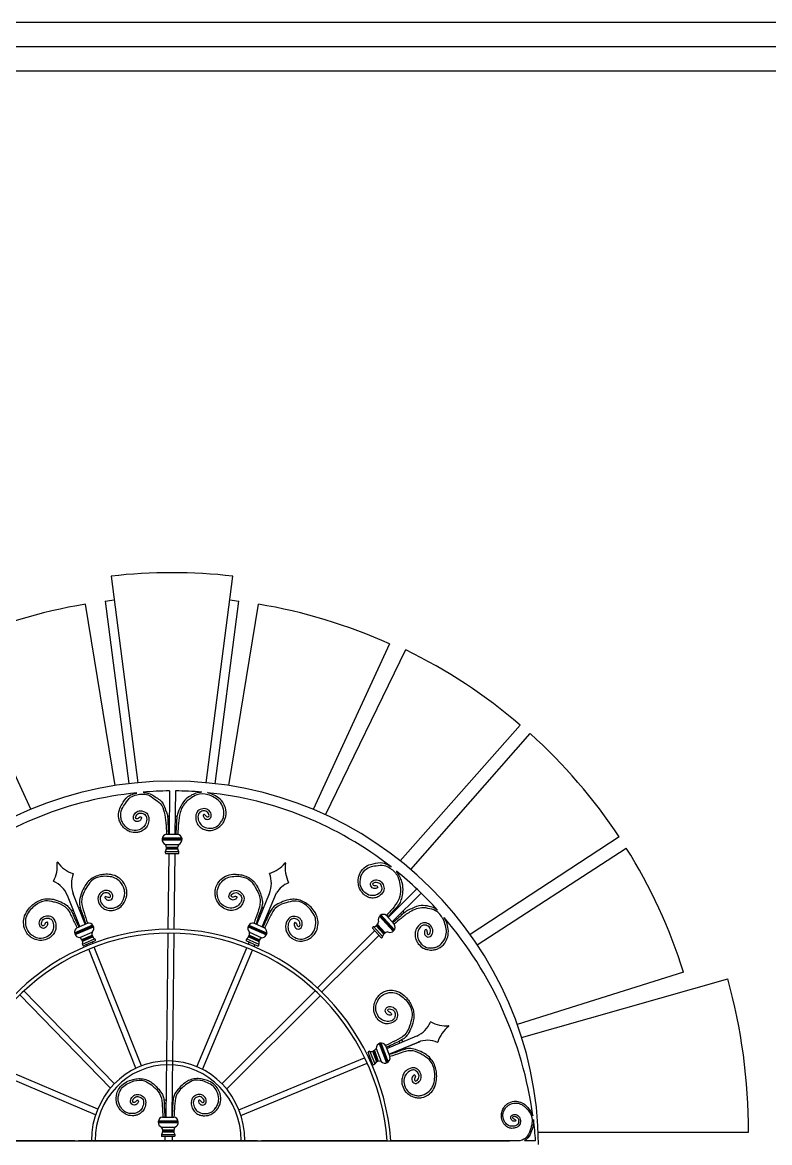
# Model space of a CAD drawing. Extents: x -43 to 90, y 6 to 81.
# Drawn here: x 47.87 to 49.407, y 65.287 to 67.59 of the extents above; entities that cross this region are included whole.
import ezdxf

# ---------------------------------------------------------------- set-up
doc = ezdxf.new("R2010")
doc.units = 0
doc.header["$LTSCALE"] = 0.1
doc.header["$MEASUREMENT"] = 0
doc.layers.add('visto', color=9, linetype='CONTINUOUS')

msp = doc.modelspace()

# ---------------------------------------------------------------- linework, layer by layer
at = {"layer": 'visto'}
for p, q in [((50.5006, 67.5904), (30.0948, 67.5904)), ((50.5006, 67.5404), (30.1448, 67.5404)), ((50.5256, 67.5404), (45.8479, 67.5404)), ((50.5006, 67.4904), (30.1448, 67.4904)), ((48.0528, 66.4518), (48.1081, 66.0268)), ((48.2481, 66.0267), (48.3034, 66.4518)), ((48.0613, 66.0209), (48.0001, 66.3939)), ((48.0404, 66.3998), (48.0892, 66.0248)), ((48.267, 66.0247), (48.3158, 66.3998)), ((48.2949, 66.0209), (48.356, 66.3939)), ((47.7306, 66.3122), (47.8879, 65.972)), ((48.6255, 66.3122), (48.4682, 65.9719)), ((48.4936, 65.9608), (48.6594, 66.3007)), ((48.8941, 66.1451), (48.6473, 65.8662)), ((48.6693, 65.8481), (48.9148, 66.1277)), ((48.173, 66.01), (48.172, 65.9208)), ((48.1851, 66.01), (48.1842, 65.9208)), ((48.1724, 65.9571), (48.169, 65.9571)), ((48.1882, 65.957), (48.1846, 65.957)), ((48.1724, 65.9503), (48.1695, 65.9503)), ((48.1876, 65.9502), (48.1845, 65.9502)), ((48.1577, 65.9131), (48.1987, 65.9132)), ((48.1577, 65.9112), (48.1987, 65.9112)), ((48.1665, 65.9208), (48.1899, 65.9208)), ((48.1665, 65.9208), (48.1899, 65.9208)), ((49.0977, 65.9155), (48.7912, 65.7149)), ((48.1577, 65.9092), (48.1987, 65.9093)), ((48.1645, 65.8999), (48.192, 65.9)), ((48.1669, 65.8926), (48.1895, 65.8924)), ((48.1669, 65.8906), (48.1895, 65.8904)), ((48.167, 65.8945), (48.1895, 65.8943)), ((48.167, 65.8945), (48.1895, 65.8943)), ((48.8061, 65.6933), (49.1125, 65.8924)), ((48.1649, 65.8851), (48.1916, 65.8851)), ((48.1913, 65.8808), (48.1652, 65.8808)), ((48.1716, 65.8808), (48.1699, 65.7253)), ((48.1837, 65.8808), (48.182, 65.7252)), ((47.9883, 65.7309), (47.9629, 65.7949)), ((47.9996, 65.7358), (47.9747, 65.7985)), ((47.9996, 65.7358), (47.9749, 65.7982)), ((48.3525, 65.7352), (48.3786, 65.7988)), ((48.3639, 65.7302), (48.3933, 65.8)), ((48.6226, 65.7499), (48.6814, 65.8085)), ((48.6311, 65.7405), (48.6906, 65.7997)), ((48.6447, 65.772), (48.6429, 65.774)), ((47.971, 65.7632), (47.9748, 65.7648)), ((47.9741, 65.7571), (47.9773, 65.7585)), ((47.9862, 65.7697), (47.9891, 65.771)), ((47.9887, 65.7634), (47.9911, 65.7644)), ((48.3606, 65.764), (48.3638, 65.7626)), ((48.3626, 65.7706), (48.3664, 65.7689)), ((48.3751, 65.7576), (48.3775, 65.7565)), ((48.3777, 65.7639), (48.3806, 65.7626)), ((48.6331, 65.7213), (48.6051, 65.7524)), ((48.6345, 65.7226), (48.6065, 65.7537)), ((48.6359, 65.724), (48.6079, 65.7551)), ((48.6353, 65.7359), (48.6193, 65.7537)), ((48.6401, 65.7673), (48.6386, 65.7689)), ((48.651, 65.7552), (48.6486, 65.7578)), ((48.6561, 65.7594), (48.6533, 65.7625)), ((47.9774, 65.718), (48.0153, 65.7342)), ((47.9781, 65.7162), (48.016, 65.7324)), ((47.9788, 65.7144), (48.0167, 65.7306)), ((47.9827, 65.7286), (48.0043, 65.7379)), ((47.9827, 65.7286), (48.0043, 65.7379)), ((47.9883, 65.7309), (47.9881, 65.7312)), ((48.3346, 65.7305), (48.3723, 65.7139)), ((48.3353, 65.7323), (48.373, 65.7157)), ((48.3361, 65.7341), (48.3738, 65.7175)), ((48.347, 65.7376), (48.3686, 65.7281)), ((48.347, 65.7376), (48.3686, 65.7281)), ((48.5902, 65.7273), (48.6081, 65.7075)), ((48.6113, 65.7102), (48.5931, 65.7305)), ((48.6138, 65.7156), (48.5982, 65.7325)), ((48.6151, 65.7169), (48.5996, 65.7339)), ((48.6165, 65.7183), (48.6009, 65.7352)), ((48.6165, 65.7183), (48.6009, 65.7352)), ((47.9885, 65.7084), (48.0139, 65.7194)), ((47.9928, 65.7044), (48.0137, 65.7132)), ((47.9928, 65.7044), (48.0137, 65.7132)), ((47.9935, 65.7026), (48.0144, 65.7114)), ((47.9942, 65.7008), (48.0151, 65.7096)), ((47.9943, 65.6949), (48.019, 65.7055)), ((48.1698, 65.7174), (48.1657, 65.3392)), ((48.1819, 65.7173), (48.1778, 65.3392)), ((48.332, 65.7054), (48.3566, 65.6946)), ((48.336, 65.7097), (48.3567, 65.7003)), ((48.3368, 65.7115), (48.3574, 65.7021)), ((48.3373, 65.7192), (48.3626, 65.708)), ((48.3375, 65.7133), (48.3582, 65.7039)), ((48.3375, 65.7133), (48.3582, 65.7039)), ((48.4772, 65.6051), (48.5948, 65.7222)), ((48.4865, 65.5964), (48.6033, 65.7127)), ((48.0203, 65.7014), (47.9961, 65.691)), ((48.0039, 65.6915), (48.003, 65.6939)), ((48.104, 65.4394), (48.0068, 65.6842)), ((48.0154, 65.696), (48.0143, 65.6988)), ((48.1154, 65.4443), (48.0183, 65.6888)), ((48.2294, 65.4425), (48.3324, 65.6872)), ((48.2407, 65.4372), (48.3438, 65.6825)), ((48.3547, 65.6907), (48.3307, 65.7013)), ((48.3354, 65.6944), (48.3371, 65.6985)), ((48.3469, 65.6897), (48.3484, 65.6935)), ((49.23, 65.637), (48.8883, 65.5293)), ((48.8973, 65.5028), (49.3213, 65.6234)), ((48.0516, 65.3987), (47.8651, 65.5903)), ((48.0596, 65.4074), (47.8737, 65.5985)), ((48.2808, 65.4074), (48.4727, 65.5986)), ((48.2904, 65.3967), (48.4831, 65.5886)), ((48.6198, 65.4802), (48.6816, 65.5059)), ((48.651, 65.4977), (48.6525, 65.4938)), ((48.591, 65.4472), (48.5813, 65.4724)), ((48.585, 65.4743), (48.595, 65.4485)), ((48.5908, 65.4744), (48.5989, 65.4525)), ((48.5925, 65.4751), (48.6007, 65.4532)), ((48.5943, 65.4758), (48.6024, 65.4539)), ((48.5943, 65.4758), (48.6024, 65.4539)), ((48.5981, 65.4802), (48.6084, 65.4536)), ((48.604, 65.4901), (48.6192, 65.4506)), ((48.6057, 65.4909), (48.6209, 65.4513)), ((48.6074, 65.4916), (48.6227, 65.4521)), ((48.6176, 65.486), (48.6263, 65.4634)), ((48.6176, 65.486), (48.6263, 65.4634)), ((48.6244, 65.4682), (48.6885, 65.4948)), ((48.6244, 65.4683), (48.6847, 65.4934)), ((48.6451, 65.4946), (48.6464, 65.4912)), ((48.651, 65.4794), (48.6519, 65.4769)), ((48.6571, 65.4819), (48.6583, 65.4789)), ((48.021, 65.3437), (47.7676, 65.4511)), ((48.0254, 65.3557), (47.773, 65.4626)), ((48.3156, 65.3542), (48.5742, 65.4612)), ((48.3199, 65.3422), (48.5796, 65.4497)), ((48.5813, 65.4641), (48.584, 65.4653)), ((48.5867, 65.4526), (48.5886, 65.4534)), ((48.1614, 65.3745), (48.1659, 65.3745)), ((48.162, 65.3679), (48.1658, 65.3679)), ((48.1777, 65.3679), (48.1796, 65.3679)), ((48.1778, 65.3745), (48.1802, 65.3745)), ((48.1587, 65.3392), (48.1821, 65.3392)), ((48.1587, 65.3392), (48.1821, 65.3392)), ((48.1499, 65.3315), (48.1909, 65.3316)), ((48.1499, 65.3296), (48.1909, 65.3296)), ((48.1499, 65.3276), (48.1909, 65.3277)), ((48.1566, 65.3183), (48.1841, 65.3183)), ((48.1591, 65.3129), (48.1817, 65.3127)), ((48.1591, 65.3129), (48.1817, 65.3127)), ((48.1591, 65.311), (48.1817, 65.3108)), ((47.4753, 65.2905), (48.872, 65.2905)), ((47.9785, 65.2905), (47.7257, 65.2905)), ((48.3543, 65.2905), (47.9861, 65.2905)), ((48.157, 65.3035), (48.1837, 65.3035)), ((48.1835, 65.2992), (48.1573, 65.2992)), ((48.1591, 65.309), (48.1816, 65.3088)), ((48.1634, 65.2992), (48.1633, 65.2905)), ((48.1788, 65.2992), (48.1787, 65.2905)), ((48.6209, 65.2905), (48.3619, 65.2905)), ((48.8935, 65.2905), (48.6285, 65.2905)), ((48.926, 65.2905), (48.9033, 65.2905)), ((48.9315, 65.308), (49.364, 65.308))]:
    msp.add_line(p, q, dxfattribs=at)
for centre, radius, start, end in [((48.1781, 65.3354), 1.1232, 83.5922, 96.4027), ((48.1781, 65.3216), 1.0869, 99.4232, 114.3109), ((48.1781, 65.3216), 1.0869, 96.2751, 97.2742), ((48.1781, 65.3216), 1.0869, 82.721, 83.7202), ((48.1781, 65.3216), 1.0869, 65.6891, 80.5768), ((48.1916, 65.3329), 1.0739, 49.1412, 64.2032), ((48.1781, 65.308), 1.1022, 33.4496, 48.0508), ((48.178, 65.2758), 0.7542, 0.53, 179.4739), ((48.1781, 65.308), 1.1022, 17.3691, 32.0239), ((48.1781, 65.308), 1.1859, 360, 15.4246)]:
    msp.add_arc(centre, radius, start, end, dxfattribs=at)
for centre, major_axis, ratio, start_param, end_param in [((48.1733, 65.2393), (0, 0.7696), 0.962117, 0.091663, 0.647964), ((48.1814, 65.2303), (0, 0.7797), 0.962117, 0.011203, 0.083452), ((48.1781, 65.2303), (0, 0.7797), 0.962117, -0.081637, -0.009388), ((48.1781, 65.2303), (0, 0.7797), 0.962117, -0.644806, -0.097999), ((48.1681, 65.9101), (0, 0.0109), 0.962117, 0.155923, 2.784514), ((48.1883, 65.9101), (0, 0.0109), 0.962117, 3.499964, 6.128555), ((48.1546, 65.8922), (0, 0.0128), 0.962117, 4.124317, 5.358226), ((48.2018, 65.8923), (0, 0.0128), 0.962117, 0.926252, 2.160161), ((48.167, 65.8831), (0, 0.00297), 0.962117, 0.816935, 2.456389), ((48.1895, 65.8831), (0, 0.00297), 0.962117, 3.82809, 5.467543), ((47.876, 65.8563), (0, 0.0689), 0.962117, 4.229374, 4.807484), ((47.9425, 65.8629), (-0.000338, 0.000338), 1, 4.588714, 7.167399), ((47.9936, 65.9027), (0, 0.0659), 0.962117, 2.21389, 2.840653), ((48.3599, 65.9062), (0, 0.0689), 0.962117, 3.435543, 4.013653), ((48.4742, 65.8517), (0, 0.0659), 0.962117, 1.420059, 2.046822), ((48.411, 65.8616), (-0.000338, 0.000338), 1, 3.770413, 6.350768), ((48.1781, 65.2303), (0, 0.7797), 0.962117, -0.815524, -0.662844), ((47.9351, 65.8241), (-0.000338, 0.000338), 1, 0.286325, 1.802655), ((47.9157, 65.7745), (0, 0.0531), 0.962117, -1.177028, -0.385189), ((48.0223, 65.8184), (0, 0.0532), 0.962117, 1.168969, 1.958981), ((47.9747, 65.8393), (-0.000338, 0.000338), 1, 3.701764, 5.207607), ((48.3315, 65.8195), (0, 0.0531), 0.962117, 4.312327, 5.104166), ((48.3792, 65.8399), (0.000338, 0.000338), 1, 1.06881, 2.570075), ((48.4364, 65.7713), (0, 0.0532), 0.962117, 0.375139, 1.000864), ((48.4174, 65.8212), (-0.000338, 0.000338), 1, 2.898964, 4.418921), ((48.6128, 65.7451), (0, 0.0109), 0.962117, -0.663039, 1.965552), ((48.1781, 65.2303), (0, 0.7797), 0.962117, -1.42727, -0.84222), ((47.9881, 65.7193), (0, 0.0109), 0.962117, 0.546705, 3.175296), ((48.0068, 65.7273), (0, 0.0109), 0.962117, 3.890746, 6.519337), ((48.3445, 65.7271), (0, 0.0109), 0.962117, -0.247125, 2.381465), ((48.363, 65.7189), (0, 0.0109), 0.962117, 3.096916, 5.725507), ((48.593, 65.7275), (0, 0.00297), 0.962117, -0.002027, 1.637426), ((48.591, 65.7431), (0, 0.0128), 0.962117, 3.305355, 4.539264), ((48.6266, 65.7298), (0, 0.0109), 0.962117, 2.681002, 5.309593), ((48.1733, 65.2505), (0, 0.4748), 0.962117, -1.486285, 1.486285), ((48.1733, 65.2505), (0, 0.467), 0.962117, -1.48486, 1.48486), ((47.9822, 65.6974), (0, 0.0128), 0.962117, 4.515099, 5.749008), ((48.0258, 65.7161), (0, 0.0128), 0.962117, 1.317034, 2.550943), ((48.0178, 65.7028), (0, 0.00297), 0.962117, 4.218871, 5.858325), ((48.3332, 65.7027), (0, 0.00297), 0.962117, 0.413887, 2.05334), ((48.3253, 65.7162), (0, 0.0128), 0.962117, 3.721268, 4.955178), ((48.3687, 65.6969), (0, 0.0128), 0.962117, 0.523203, 1.757113), ((48.6084, 65.7104), (0, 0.00297), 0.962117, 3.009127, 4.648581), ((48.6233, 65.7073), (0, 0.0128), 0.962117, 0.10729, 1.341199), ((47.997, 65.6938), (0, 0.00297), 0.962117, 1.207717, 2.84717), ((48.3539, 65.6935), (0, 0.00297), 0.962117, 3.425041, 5.064494), ((48.6624, 65.5551), (0, 0.0531), 0.962117, 3.524711, 4.316551), ((48.71, 65.5344), (0.000338, 0.000338), 1, 0.307676, 1.756729), ((48.7416, 65.5955), (0, 0.0689), 0.962117, 2.647928, 3.226038), ((48.785, 65.4728), (0, 0.0659), 0.962117, 0.632444, 1.259207), ((48.7472, 65.5263), (-0.000338, 0.000338), 1, 2.970336, 5.579048), ((48.7035, 65.4439), (0, 0.0532), 0.962117, -0.412476, 0.377535), ((48.584, 65.4715), (0, 0.00297), 0.962117, -0.373728, 1.265725), ((48.5876, 65.4868), (0, 0.0128), 0.962117, 2.933653, 4.167563), ((48.6086, 65.4804), (0, 0.0109), 0.962117, -1.03474, 1.59385), ((48.7242, 65.4931), (-0.000338, 0.000338), 1, 2.136925, 3.603954), ((48.1702, 65.2905), (0, 0.164), 0.962117, -1.570796, 1.570796), ((48.6052, 65.4413), (0, 0.0128), 0.962117, -0.264412, 0.969498), ((48.6161, 65.4609), (0, 0.0109), 0.962117, 2.309301, 4.937891), ((48.1702, 65.2905), (0, 0.1562), 0.962117, -1.570796, 1.570796), ((48.5924, 65.4498), (0, 0.00297), 0.962117, 2.637426, 4.276879), ((48.1603, 65.3285), (0, 0.0109), 0.962117, 0.155923, 2.784514), ((48.1805, 65.3285), (0, 0.0109), 0.962117, 3.499964, 6.128555), ((48.1781, 65.2303), (0, 0.7797), 0.962117, -1.493493, -1.437655), ((48.1468, 65.3106), (0, 0.0128), 0.962117, 4.124317, 5.358226), ((48.194, 65.3106), (0, 0.0128), 0.962117, 0.926252, 2.160161), ((48.1591, 65.3015), (0, 0.00297), 0.962117, 0.816935, 2.456389), ((48.1817, 65.3015), (0, 0.00297), 0.962117, 3.82809, 5.467543)]:
    msp.add_ellipse(centre, major_axis=major_axis, ratio=ratio, start_param=start_param, end_param=end_param, dxfattribs=at)
for points, knots in [([(48.1126, 65.9566), (48.1135, 65.9566), (48.1164, 65.9568), (48.1141, 65.9495), (48.1095, 65.9466), (48.1033, 65.9465), (48.098, 65.9513), (48.099, 65.9615), (48.1077, 65.9695), (48.1192, 65.9689), (48.13, 65.9622), (48.1313, 65.9489), (48.1282, 65.9377), (48.1212, 65.9299), (48.1133, 65.9254), (48.103, 65.9237), (48.0924, 65.9246), (48.0824, 65.9308), (48.0752, 65.9376), (48.071, 65.9457), (48.0675, 65.9563), (48.0684, 65.97), (48.0765, 65.9844), (48.0844, 65.9986), (48.097, 66.0033), (48.1034, 66.0051), (48.1055, 66.0056)], [0, 0, 0, 0, 0.0029522, 0.0088753, 0.017877, 0.0237296, 0.0300744, 0.041641, 0.0552271, 0.0689889, 0.081862, 0.09836, 0.1118525, 0.1228051, 0.1354037, 0.1444547, 0.1612156, 0.1734922, 0.1870827, 0.1965234, 0.2061563, 0.227041, 0.2424418, 0.2659819, 0.2824657, 0.2904474, 0.2904474, 0.2904474, 0.2904474]), ([(48.1126, 65.9566), (48.1116, 65.9558), (48.1097, 65.9543), (48.1072, 65.9517), (48.1029, 65.9524), (48.1033, 65.9573), (48.1059, 65.9609), (48.1109, 65.965), (48.1188, 65.9642), (48.1255, 65.959), (48.1268, 65.9494), (48.1239, 65.9403), (48.1161, 65.9313), (48.1033, 65.9274), (48.0889, 65.9297), (48.0802, 65.9388), (48.0748, 65.947), (48.0719, 65.9583), (48.0737, 65.9722), (48.0829, 65.9849), (48.0914, 65.9976), (48.1084, 66.0034), (48.1271, 66.0048), (48.1418, 65.9933), (48.1563, 65.984), (48.1634, 65.9651), (48.1657, 65.9438), (48.1665, 65.9287), (48.1668, 65.921)], [0, 0, 0, 0, 0.0038421, 0.0070873, 0.010149, 0.0137589, 0.0183324, 0.0234904, 0.0316056, 0.0401255, 0.0462395, 0.0578075, 0.0667282, 0.0797324, 0.0959035, 0.1071594, 0.1153955, 0.1241279, 0.1401531, 0.1532137, 0.1693551, 0.1829482, 0.2051584, 0.2214176, 0.2362976, 0.2550037, 0.2762429, 0.2981759, 0.2981759, 0.2981759, 0.2981759]), ([(48.1189, 66.0073), (48.1189, 66.0069), (48.1245, 66.0066), (48.1336, 66.0043), (48.1463, 65.9961), (48.1609, 65.9871), (48.1638, 65.9716), (48.1682, 65.9634), (48.1695, 65.9535), (48.1698, 65.9417), (48.1702, 65.9297), (48.1709, 65.9229), (48.171, 65.921)], [0.3052072, 0.3052072, 0.3052072, 0.3052072, 0.3109717, 0.325695, 0.3395508, 0.3669004, 0.3832256, 0.393643, 0.4000635, 0.4186062, 0.4359722, 0.4428803, 0.4428803, 0.4428803, 0.4428803]), ([(48.2393, 66.0074), (48.2381, 66.0071), (48.2329, 66.0068), (48.2242, 66.0046), (48.2126, 65.9979), (48.2001, 65.9876), (48.1942, 65.9734), (48.1891, 65.9633), (48.1877, 65.9534), (48.1872, 65.9416), (48.1867, 65.9296), (48.1859, 65.9228), (48.1857, 65.9209)], [0.3030127, 0.3030127, 0.3030127, 0.3030127, 0.3073452, 0.3220686, 0.3359243, 0.3561849, 0.3797978, 0.3902152, 0.3966357, 0.4151784, 0.4325444, 0.4394525, 0.4394525, 0.4394525, 0.4394525]), ([(48.245, 65.9612), (48.246, 65.9604), (48.2479, 65.9589), (48.2504, 65.9563), (48.2546, 65.9569), (48.2543, 65.9618), (48.2518, 65.9655), (48.2468, 65.9696), (48.2389, 65.9689), (48.2321, 65.9638), (48.2308, 65.9543), (48.2335, 65.9451), (48.2412, 65.936), (48.254, 65.9319), (48.2683, 65.9341), (48.2772, 65.943), (48.2827, 65.9511), (48.2858, 65.9624), (48.2839, 65.976), (48.2764, 65.9893), (48.2647, 65.9969), (48.2496, 66.0038), (48.2307, 66.0049), (48.2171, 65.9952), (48.2035, 65.985), (48.1938, 65.9672), (48.1914, 65.9435), (48.1904, 65.9285), (48.1899, 65.9208)], [0, 0, 0, 0, 0.0038421, 0.0070873, 0.010149, 0.0137589, 0.0183324, 0.0234904, 0.0316056, 0.0401255, 0.0462395, 0.0578075, 0.0667282, 0.0797324, 0.0959035, 0.1071594, 0.1153955, 0.1241279, 0.1401531, 0.1532137, 0.1667739, 0.180367, 0.2025771, 0.2188363, 0.228019, 0.2526819, 0.2739211, 0.2958541, 0.2958541, 0.2958541, 0.2958541]), ([(48.245, 65.9612), (48.2441, 65.9613), (48.2412, 65.9615), (48.2435, 65.9542), (48.248, 65.9512), (48.2541, 65.951), (48.2595, 65.9558), (48.2587, 65.966), (48.2501, 65.974), (48.2386, 65.9736), (48.2276, 65.9671), (48.2262, 65.9538), (48.2292, 65.9426), (48.2361, 65.9347), (48.2439, 65.93), (48.2542, 65.9282), (48.2648, 65.929), (48.2749, 65.9351), (48.2821, 65.9417), (48.2864, 65.9498), (48.2901, 65.9604), (48.2892, 65.9739), (48.2825, 65.9883), (48.2717, 65.9982), (48.2605, 66.0033), (48.2538, 66.0053), (48.2515, 66.0063)], [0, 0, 0, 0, 0.0029522, 0.0088753, 0.017877, 0.0237296, 0.0300744, 0.041641, 0.0552271, 0.0689889, 0.081862, 0.09836, 0.1118525, 0.1228051, 0.1354037, 0.1444547, 0.1612156, 0.1734922, 0.1870827, 0.1965234, 0.2061563, 0.227041, 0.2424418, 0.2623554, 0.2788392, 0.2878453, 0.2878453, 0.2878453, 0.2878453]), ([(48.5998, 65.8143), (48.6005, 65.8136), (48.6026, 65.8116), (48.5959, 65.8083), (48.5907, 65.8098), (48.5864, 65.8142), (48.5861, 65.8216), (48.5938, 65.828), (48.6054, 65.8269), (48.6129, 65.8178), (48.6158, 65.8051), (48.6074, 65.7949), (48.5975, 65.7895), (48.5872, 65.7894), (48.5786, 65.7922), (48.5703, 65.7987), (48.5637, 65.8074), (48.561, 65.8191), (48.5608, 65.8292), (48.5635, 65.838), (48.5685, 65.848), (48.5786, 65.8568), (48.5942, 65.8606), (48.6095, 65.8646), (48.6215, 65.8583), (48.6272, 65.8547), (48.629, 65.8535)], [0, 0, 0, 0, 0.0029522, 0.0088753, 0.017877, 0.0237296, 0.0300744, 0.041641, 0.0552271, 0.0689889, 0.081862, 0.09836, 0.1118525, 0.1228051, 0.1354037, 0.1444547, 0.1612156, 0.1734922, 0.1870827, 0.1965234, 0.2061563, 0.227041, 0.2424418, 0.2659819, 0.2824657, 0.2904474, 0.2904474, 0.2904474, 0.2904474]), ([(48.5998, 65.8143), (48.5985, 65.8145), (48.5962, 65.8149), (48.5927, 65.815), (48.5902, 65.8186), (48.5939, 65.8218), (48.5982, 65.8223), (48.6045, 65.8214), (48.6094, 65.8149), (48.6104, 65.8062), (48.6046, 65.7987), (48.5963, 65.7945), (48.5846, 65.7941), (48.5731, 65.8011), (48.5648, 65.8135), (48.5651, 65.8263), (48.567, 65.836), (48.5729, 65.8461), (48.5838, 65.8543), (48.5989, 65.8562), (48.6137, 65.8586), (48.6295, 65.8498), (48.6433, 65.8367), (48.6472, 65.818), (48.6491, 65.8004), (48.6446, 65.7837), (48.6322, 65.7683), (48.6233, 65.7583), (48.6191, 65.7538)], [0, 0, 0, 0, 0.0041268, 0.0076126, 0.0109012, 0.0147787, 0.019691, 0.0252314, 0.033948, 0.0430994, 0.0496664, 0.0620919, 0.0716737, 0.0856417, 0.1030113, 0.1151014, 0.1239479, 0.1333275, 0.1505404, 0.164569, 0.1819067, 0.1965072, 0.2203635, 0.2378277, 0.2538105, 0.273903, 0.2967163, 0.3158959, 0.3158959, 0.3158959, 0.3158959]), ([(48.6397, 65.8449), (48.6397, 65.8437), (48.643, 65.8396), (48.6475, 65.8314), (48.6525, 65.818), (48.653, 65.8059), (48.6511, 65.7906), (48.6467, 65.7789), (48.6407, 65.7711), (48.6328, 65.7627), (48.6256, 65.7551), (48.6222, 65.7511), (48.6219, 65.7507)], [0.3067854, 0.3067854, 0.3067854, 0.3067854, 0.3109717, 0.325695, 0.3395508, 0.3669004, 0.3832256, 0.393643, 0.4000635, 0.4186062, 0.4359722, 0.4377617, 0.4377617, 0.4377617, 0.4377617]), ([(48.0423, 65.7928), (48.0414, 65.7925), (48.0387, 65.7916), (48.0435, 65.7856), (48.0489, 65.7847), (48.0548, 65.787), (48.058, 65.7937), (48.0533, 65.8029), (48.0422, 65.8069), (48.0316, 65.8018), (48.0238, 65.7913), (48.0275, 65.7782), (48.0346, 65.7689), (48.044, 65.7644), (48.0531, 65.7632), (48.0634, 65.7657), (48.073, 65.7708), (48.0802, 65.7806), (48.0845, 65.7898), (48.0854, 65.7991), (48.0849, 65.8105), (48.0789, 65.8227), (48.0672, 65.8335), (48.0533, 65.8384), (48.0397, 65.8386), (48.0275, 65.8367), (48.0163, 65.8324), (48.0064, 65.8249), (47.998, 65.814), (47.992, 65.8005), (47.9878, 65.7872), (47.9876, 65.7772), (47.9899, 65.7674), (47.994, 65.7561), (47.998, 65.7447), (47.9999, 65.7381), (48.0004, 65.7362)], [0, 0, 0, 0, 0.0024036, 0.007226, 0.014555, 0.0193201, 0.0244859, 0.0339031, 0.0449646, 0.0561691, 0.0666501, 0.0800824, 0.0910676, 0.0999849, 0.1102425, 0.1176115, 0.1312579, 0.1412532, 0.1523182, 0.1600046, 0.1678475, 0.1848513, 0.1973903, 0.2136035, 0.2270242, 0.237627, 0.2502331, 0.2622205, 0.2735016, 0.2899973, 0.3045368, 0.3130184, 0.3182458, 0.3333428, 0.3474818, 0.3531062, 0.3531062, 0.3531062, 0.3531062]), ([(48.0423, 65.7928), (48.0436, 65.7925), (48.0459, 65.7918), (48.0492, 65.7904), (48.053, 65.7927), (48.0508, 65.7972), (48.047, 65.7996), (48.0409, 65.8015), (48.0337, 65.7975), (48.0293, 65.79), (48.0316, 65.7805), (48.0377, 65.773), (48.0483, 65.7676), (48.0618, 65.7691), (48.0744, 65.777), (48.0793, 65.789), (48.0814, 65.7988), (48.08, 65.8107), (48.0731, 65.8226), (48.0611, 65.8319), (48.0472, 65.8343), (48.0305, 65.8346), (48.0124, 65.8279), (48.0033, 65.8133), (47.9956, 65.7994), (47.9896, 65.7815), (47.9975, 65.7596), (48.002, 65.7452), (48.0043, 65.7379)], [0, 0, 0, 0, 0.0039008, 0.0071957, 0.0103042, 0.0139694, 0.0186128, 0.0238497, 0.032089, 0.0407393, 0.0469468, 0.0586918, 0.067749, 0.0809522, 0.0973706, 0.1087987, 0.1171608, 0.1260268, 0.1422971, 0.1555575, 0.1693251, 0.1831261, 0.2056761, 0.222184, 0.2315071, 0.2519039, 0.273468, 0.2957365, 0.2957365, 0.2957365, 0.2957365]), ([(48.3096, 65.793), (48.3105, 65.7927), (48.3132, 65.7917), (48.3083, 65.7858), (48.3029, 65.785), (48.2971, 65.7873), (48.294, 65.794), (48.2987, 65.8032), (48.3098, 65.8071), (48.3204, 65.8019), (48.3281, 65.7912), (48.3242, 65.7782), (48.3171, 65.769), (48.3076, 65.7646), (48.2985, 65.7635), (48.2882, 65.7661), (48.2787, 65.7713), (48.2716, 65.7812), (48.2674, 65.7904), (48.2666, 65.7997), (48.2672, 65.8112), (48.2733, 65.8233), (48.2851, 65.834), (48.299, 65.8387), (48.3126, 65.8387), (48.3248, 65.8367), (48.336, 65.8323), (48.3458, 65.8247), (48.3542, 65.8137), (48.36, 65.8001), (48.364, 65.7868), (48.3642, 65.7768), (48.3618, 65.767), (48.3576, 65.7558), (48.3534, 65.7444), (48.3515, 65.7378), (48.3509, 65.7359)], [0, 0, 0, 0, 0.0024036, 0.007226, 0.014555, 0.0193201, 0.0244859, 0.0339031, 0.0449646, 0.0561691, 0.0666501, 0.0800824, 0.0910676, 0.0999849, 0.1102425, 0.1176115, 0.1312579, 0.1412532, 0.1523182, 0.1600046, 0.1678475, 0.1848513, 0.1973903, 0.2136035, 0.2270242, 0.237627, 0.2502331, 0.2622205, 0.2735016, 0.2899973, 0.3045368, 0.3130184, 0.3182458, 0.3333428, 0.3474818, 0.3531062, 0.3531062, 0.3531062, 0.3531062]), ([(48.3096, 65.793), (48.3083, 65.7927), (48.306, 65.7921), (48.3027, 65.7907), (48.2989, 65.793), (48.3011, 65.7975), (48.3049, 65.7998), (48.3111, 65.8016), (48.3183, 65.7976), (48.3226, 65.79), (48.3202, 65.7805), (48.314, 65.7731), (48.3034, 65.7679), (48.2899, 65.7695), (48.2773, 65.7775), (48.2725, 65.7896), (48.2706, 65.7994), (48.2721, 65.8113), (48.2791, 65.8231), (48.2912, 65.8323), (48.3051, 65.8345), (48.3219, 65.8346), (48.3399, 65.8277), (48.3488, 65.813), (48.3564, 65.7991), (48.3621, 65.7811), (48.3541, 65.7593), (48.3494, 65.7449), (48.347, 65.7376)], [0, 0, 0, 0, 0.0039008, 0.0071957, 0.0103042, 0.0139694, 0.0186128, 0.0238497, 0.032089, 0.0407393, 0.0469468, 0.0586918, 0.067749, 0.0809522, 0.0973706, 0.1087987, 0.1171608, 0.1260268, 0.1422971, 0.1555575, 0.1693251, 0.1831261, 0.2056761, 0.222184, 0.2315071, 0.2519039, 0.273468, 0.2957365, 0.2957365, 0.2957365, 0.2957365]), ([(47.9185, 65.7396), (47.9193, 65.7401), (47.9219, 65.7414), (47.9225, 65.7337), (47.9193, 65.729), (47.9136, 65.7264), (47.9068, 65.7288), (47.9038, 65.7387), (47.909, 65.7497), (47.9199, 65.7539), (47.9326, 65.7521), (47.9389, 65.7401), (47.9402, 65.7284), (47.9366, 65.7182), (47.931, 65.7107), (47.922, 65.705), (47.9117, 65.7015), (47.9, 65.7032), (47.8907, 65.7066), (47.8837, 65.7125), (47.8763, 65.721), (47.8723, 65.734), (47.8732, 65.7502), (47.8797, 65.7638), (47.8892, 65.774), (47.8992, 65.7816), (47.91, 65.7868), (47.9221, 65.7887), (47.9355, 65.7872), (47.9489, 65.782), (47.9609, 65.7757), (47.9678, 65.7687), (47.9729, 65.7601), (47.9776, 65.7491), (47.9825, 65.738), (47.9857, 65.732), (47.9866, 65.7303)], [0, 0, 0, 0, 0.0024036, 0.007226, 0.014555, 0.0193201, 0.0244859, 0.0339031, 0.0449646, 0.0561691, 0.0666501, 0.0800824, 0.0910676, 0.0999849, 0.1102425, 0.1176115, 0.1312579, 0.1412532, 0.1523182, 0.1600046, 0.1678475, 0.1848513, 0.1973903, 0.2136035, 0.2270242, 0.237627, 0.2502331, 0.2622205, 0.2735016, 0.2899973, 0.3045368, 0.3130184, 0.3182458, 0.3333428, 0.3474818, 0.3531062, 0.3531062, 0.3531062, 0.3531062]), ([(47.9185, 65.7396), (47.9178, 65.7385), (47.9166, 65.7363), (47.9152, 65.7329), (47.911, 65.7317), (47.9095, 65.7365), (47.9105, 65.741), (47.9136, 65.7468), (47.9214, 65.7493), (47.9296, 65.7472), (47.9344, 65.7388), (47.9352, 65.729), (47.9313, 65.7174), (47.9208, 65.7086), (47.9065, 65.7049), (47.8949, 65.7098), (47.8867, 65.7152), (47.8796, 65.7246), (47.8764, 65.7382), (47.8786, 65.7536), (47.8868, 65.7654), (47.8985, 65.7779), (47.9159, 65.7864), (47.9322, 65.7828), (47.9471, 65.7786), (47.9635, 65.7702), (47.9727, 65.749), (47.9793, 65.7355), (47.9827, 65.7286)], [0, 0, 0, 0, 0.0039008, 0.0071957, 0.0103042, 0.0139694, 0.0186128, 0.0238497, 0.032089, 0.0407393, 0.0469468, 0.0586918, 0.067749, 0.0809522, 0.0973706, 0.1087987, 0.1171608, 0.1260268, 0.1422971, 0.1555575, 0.1693251, 0.1831261, 0.2056761, 0.222184, 0.2315071, 0.2519039, 0.273468, 0.2957365, 0.2957365, 0.2957365, 0.2957365]), ([(48.4329, 65.7385), (48.4321, 65.7389), (48.4295, 65.7403), (48.4288, 65.7325), (48.432, 65.7279), (48.4376, 65.7252), (48.4445, 65.7275), (48.4476, 65.7374), (48.4425, 65.7484), (48.4316, 65.7527), (48.4189, 65.7511), (48.4125, 65.7392), (48.4111, 65.7274), (48.4146, 65.7173), (48.4201, 65.7097), (48.4291, 65.7038), (48.4393, 65.7003), (48.451, 65.7018), (48.4603, 65.7051), (48.4674, 65.7109), (48.4749, 65.7194), (48.4791, 65.7324), (48.4783, 65.7486), (48.4719, 65.7622), (48.4625, 65.7725), (48.4526, 65.7802), (48.4418, 65.7856), (48.4297, 65.7876), (48.4163, 65.7862), (48.4029, 65.7812), (48.3909, 65.775), (48.3838, 65.7681), (48.3787, 65.7595), (48.3738, 65.7486), (48.3688, 65.7376), (48.3656, 65.7315), (48.3647, 65.7298)], [0, 0, 0, 0, 0.0024036, 0.007226, 0.014555, 0.0193201, 0.0244859, 0.0339031, 0.0449646, 0.0561691, 0.0666501, 0.0800824, 0.0910676, 0.0999849, 0.1102425, 0.1176115, 0.1312579, 0.1412532, 0.1523182, 0.1600046, 0.1678475, 0.1848513, 0.1973903, 0.2136035, 0.2270242, 0.237627, 0.2502331, 0.2622205, 0.2735016, 0.2899973, 0.3045368, 0.3130184, 0.3182458, 0.3333428, 0.3474818, 0.3531062, 0.3531062, 0.3531062, 0.3531062]), ([(48.4329, 65.7385), (48.4336, 65.7373), (48.4348, 65.7351), (48.4361, 65.7317), (48.4403, 65.7305), (48.4419, 65.7353), (48.4409, 65.7398), (48.4378, 65.7456), (48.4301, 65.7482), (48.4218, 65.7461), (48.4169, 65.7378), (48.4161, 65.728), (48.4198, 65.7164), (48.4303, 65.7074), (48.4446, 65.7036), (48.4562, 65.7084), (48.4644, 65.7137), (48.4716, 65.7231), (48.4749, 65.7366), (48.4729, 65.752), (48.4648, 65.7639), (48.4532, 65.7766), (48.436, 65.7852), (48.4196, 65.7818), (48.4047, 65.7778), (48.3882, 65.7696), (48.3787, 65.7485), (48.372, 65.735), (48.3686, 65.7281)], [0, 0, 0, 0, 0.0039008, 0.0071957, 0.0103042, 0.0139694, 0.0186128, 0.0238497, 0.032089, 0.0407393, 0.0469468, 0.0586918, 0.067749, 0.0809522, 0.0973706, 0.1087987, 0.1171608, 0.1260268, 0.1422971, 0.1555575, 0.1693251, 0.1831261, 0.2056761, 0.222184, 0.2315071, 0.2519039, 0.273468, 0.2957365, 0.2957365, 0.2957365, 0.2957365]), ([(48.7243, 65.7648), (48.7222, 65.7663), (48.7167, 65.7696), (48.7055, 65.7732), (48.6897, 65.7754), (48.6757, 65.7701), (48.6611, 65.7631), (48.6532, 65.7574), (48.6447, 65.7496), (48.637, 65.7426), (48.6329, 65.7393), (48.6325, 65.7389)], [0.3127114, 0.3127114, 0.3127114, 0.3127114, 0.3220686, 0.3359243, 0.3561849, 0.3797978, 0.3902152, 0.3966357, 0.4151784, 0.4325444, 0.4344177, 0.4344177, 0.4344177, 0.4344177]), ([(48.7024, 65.7235), (48.7025, 65.7222), (48.7028, 65.7197), (48.7026, 65.7161), (48.706, 65.7133), (48.7092, 65.7169), (48.71, 65.7214), (48.7095, 65.7279), (48.7035, 65.7334), (48.6952, 65.735), (48.6877, 65.7294), (48.6832, 65.7209), (48.6821, 65.7089), (48.6882, 65.6965), (48.6996, 65.6872), (48.7119, 65.6867), (48.7214, 65.6882), (48.7314, 65.6937), (48.7395, 65.7045), (48.7436, 65.7193), (48.7408, 65.7334), (48.7352, 65.7495), (48.7228, 65.7645), (48.7068, 65.7679), (48.6902, 65.7711), (48.667, 65.7623), (48.65, 65.7486), (48.6399, 65.7399), (48.6353, 65.7359)], [0, 0, 0, 0, 0.0041268, 0.0076126, 0.0109012, 0.0147787, 0.019691, 0.0252314, 0.033948, 0.0430994, 0.0496664, 0.0620919, 0.0716737, 0.0856417, 0.1030113, 0.1151014, 0.1239479, 0.1333275, 0.1505404, 0.164569, 0.1791341, 0.1937346, 0.2175909, 0.2350551, 0.2449184, 0.2714091, 0.2942224, 0.3134744, 0.3134744, 0.3134744, 0.3134744]), ([(48.7024, 65.7235), (48.7018, 65.7242), (48.7, 65.7265), (48.6964, 65.7198), (48.6975, 65.7143), (48.7016, 65.7095), (48.7086, 65.7088), (48.7152, 65.7165), (48.7148, 65.7285), (48.7065, 65.7369), (48.6945, 65.7406), (48.6842, 65.7325), (48.6785, 65.7225), (48.6778, 65.7119), (48.6799, 65.7028), (48.6857, 65.6938), (48.6936, 65.6864), (48.7048, 65.683), (48.7144, 65.6821), (48.723, 65.6845), (48.733, 65.689), (48.7417, 65.6991), (48.7471, 65.714), (48.7465, 65.729), (48.7423, 65.741), (48.7391, 65.7473), (48.7378, 65.7495)], [0, 0, 0, 0, 0.0029522, 0.0088753, 0.017877, 0.0237296, 0.0300744, 0.041641, 0.0552271, 0.0689889, 0.081862, 0.09836, 0.1118525, 0.1228051, 0.1354037, 0.1444547, 0.1612156, 0.1734922, 0.1870827, 0.1965234, 0.2061563, 0.227041, 0.2424418, 0.2623554, 0.2788392, 0.2878453, 0.2878453, 0.2878453, 0.2878453]), ([(48.6289, 65.5526), (48.6293, 65.5517), (48.6306, 65.549), (48.6231, 65.5485), (48.6187, 65.5519), (48.6162, 65.5578), (48.6186, 65.5648), (48.6282, 65.5678), (48.6387, 65.5624), (48.6426, 65.5509), (48.6407, 65.5378), (48.6291, 65.5314), (48.6178, 65.5302), (48.6081, 65.534), (48.601, 65.5399), (48.5955, 65.5493), (48.5923, 65.5601), (48.594, 65.5722), (48.5974, 65.5818), (48.6031, 65.5891), (48.6114, 65.5966), (48.624, 65.6007), (48.6396, 65.5995), (48.6526, 65.5926), (48.6623, 65.5826), (48.6695, 65.5722), (48.6744, 65.5609), (48.6761, 65.5483), (48.6744, 65.5344), (48.6693, 65.5205), (48.6631, 65.5081), (48.6564, 65.501), (48.648, 65.4958), (48.6374, 65.491), (48.6267, 65.486), (48.6208, 65.4828), (48.6191, 65.4819)], [0, 0, 0, 0, 0.0024036, 0.007226, 0.014555, 0.0193201, 0.0244859, 0.0339031, 0.0449646, 0.0561691, 0.0666501, 0.0800824, 0.0910676, 0.0999849, 0.1102425, 0.1176115, 0.1312579, 0.1412532, 0.1523182, 0.1600046, 0.1678475, 0.1848513, 0.1973903, 0.2136035, 0.2270242, 0.237627, 0.2502331, 0.2622205, 0.2735016, 0.2899973, 0.3045368, 0.3130184, 0.3182458, 0.3333428, 0.3474818, 0.3531062, 0.3531062, 0.3531062, 0.3531062]), ([(48.6289, 65.5526), (48.6278, 65.5533), (48.6257, 65.5546), (48.6224, 65.5561), (48.6214, 65.5605), (48.626, 65.562), (48.6303, 65.5608), (48.6359, 65.5575), (48.6382, 65.5495), (48.636, 65.5409), (48.6279, 65.536), (48.6185, 65.5353), (48.6074, 65.5395), (48.599, 65.5505), (48.5956, 65.5654), (48.6004, 65.5775), (48.6058, 65.5859), (48.6149, 65.5931), (48.6279, 65.5963), (48.6427, 65.5939), (48.6541, 65.5852), (48.666, 65.5729), (48.6739, 65.5548), (48.6703, 65.5378), (48.6661, 65.5224), (48.6579, 65.5055), (48.6373, 65.4961), (48.6242, 65.4894), (48.6176, 65.486)], [0, 0, 0, 0, 0.0039008, 0.0071957, 0.0103042, 0.0139694, 0.0186128, 0.0238497, 0.032089, 0.0407393, 0.0469468, 0.0586918, 0.067749, 0.0809522, 0.0973706, 0.1087987, 0.1171608, 0.1260268, 0.1422971, 0.1555575, 0.1693251, 0.1831261, 0.2056761, 0.222184, 0.2315071, 0.2519039, 0.273468, 0.2957365, 0.2957365, 0.2957365, 0.2957365]), ([(48.6787, 65.4233), (48.6785, 65.4242), (48.6776, 65.4271), (48.6718, 65.4221), (48.6709, 65.4165), (48.673, 65.4104), (48.6794, 65.407), (48.6883, 65.4118), (48.6923, 65.4232), (48.6875, 65.4343), (48.6774, 65.4425), (48.6648, 65.4388), (48.6558, 65.4316), (48.6514, 65.4218), (48.6501, 65.4124), (48.6524, 65.4017), (48.6572, 65.3916), (48.6666, 65.3841), (48.6754, 65.3796), (48.6843, 65.3785), (48.6953, 65.3789), (48.7071, 65.385), (48.7176, 65.397), (48.7224, 65.4114), (48.7228, 65.4255), (48.7211, 65.4382), (48.7171, 65.45), (48.71, 65.4603), (48.6996, 65.4692), (48.6866, 65.4755), (48.674, 65.48), (48.6643, 65.4804), (48.6548, 65.4781), (48.6439, 65.474), (48.6329, 65.4699), (48.6265, 65.468), (48.6247, 65.4675)], [0, 0, 0, 0, 0.0024036, 0.007226, 0.014555, 0.0193201, 0.0244859, 0.0339031, 0.0449646, 0.0561691, 0.0666501, 0.0800824, 0.0910676, 0.0999849, 0.1102425, 0.1176115, 0.1312579, 0.1412532, 0.1523182, 0.1600046, 0.1678475, 0.1848513, 0.1973903, 0.2136035, 0.2270242, 0.237627, 0.2502331, 0.2622205, 0.2735016, 0.2899973, 0.3045368, 0.3130184, 0.3182458, 0.3333428, 0.3474818, 0.3531062, 0.3531062, 0.3531062, 0.3531062]), ([(48.6787, 65.4233), (48.6784, 65.422), (48.6778, 65.4196), (48.6764, 65.4162), (48.6785, 65.4122), (48.6829, 65.4144), (48.6852, 65.4183), (48.6871, 65.4247), (48.6834, 65.4322), (48.6761, 65.4369), (48.667, 65.4346), (48.6597, 65.4283), (48.6544, 65.4174), (48.6557, 65.4033), (48.6632, 65.3901), (48.6746, 65.3849), (48.6841, 65.3826), (48.6955, 65.3839), (48.7071, 65.391), (48.7162, 65.4034), (48.7186, 65.4178), (48.7191, 65.4352), (48.7128, 65.454), (48.6988, 65.4637), (48.6856, 65.4718), (48.6684, 65.4782), (48.6473, 65.4703), (48.6334, 65.4657), (48.6263, 65.4634)], [0, 0, 0, 0, 0.0039008, 0.0071957, 0.0103042, 0.0139694, 0.0186128, 0.0238497, 0.032089, 0.0407393, 0.0469468, 0.0586918, 0.067749, 0.0809522, 0.0973706, 0.1087987, 0.1171608, 0.1260268, 0.1422971, 0.1555575, 0.1693251, 0.1831261, 0.2056761, 0.222184, 0.2315071, 0.2519039, 0.273468, 0.2957365, 0.2957365, 0.2957365, 0.2957365]), ([(48.1064, 65.3736), (48.1073, 65.3736), (48.1101, 65.3738), (48.1079, 65.3667), (48.1034, 65.3638), (48.0974, 65.3636), (48.0922, 65.3684), (48.0931, 65.3783), (48.1015, 65.3861), (48.1127, 65.3856), (48.1234, 65.3792), (48.1247, 65.3662), (48.1217, 65.3553), (48.1149, 65.3476), (48.1073, 65.3431), (48.0973, 65.3414), (48.0869, 65.3423), (48.0771, 65.3482), (48.0701, 65.3548), (48.0659, 65.3627), (48.0624, 65.3731), (48.0634, 65.3862), (48.0699, 65.4002), (48.0805, 65.4098), (48.0926, 65.4152), (48.1041, 65.4182), (48.1156, 65.4187), (48.127, 65.4158), (48.1384, 65.4093), (48.1484, 65.3996), (48.1568, 65.3894), (48.1605, 65.3806), (48.162, 65.371), (48.1623, 65.3594), (48.1628, 65.3477), (48.1635, 65.3411), (48.1637, 65.3392)], [0, 0, 0, 0, 0.0023106, 0.0069463, 0.0139915, 0.018572, 0.0235378, 0.0325904, 0.0432235, 0.0539942, 0.0640694, 0.0769816, 0.0875415, 0.0961135, 0.1059738, 0.1130576, 0.1261755, 0.1357838, 0.1464204, 0.1538092, 0.1613484, 0.1776938, 0.1897473, 0.2053327, 0.2182338, 0.228426, 0.240544, 0.2520672, 0.2629115, 0.2787684, 0.292745, 0.3008982, 0.3059232, 0.3204356, 0.3340271, 0.3394338, 0.3394338, 0.3394338, 0.3394338]), ([(48.1064, 65.3736), (48.1054, 65.3728), (48.1036, 65.3713), (48.1011, 65.3688), (48.097, 65.3694), (48.0973, 65.3743), (48.0998, 65.3778), (48.1047, 65.3818), (48.1124, 65.381), (48.119, 65.376), (48.1203, 65.3667), (48.1175, 65.3577), (48.11, 65.3489), (48.0975, 65.3451), (48.0835, 65.3472), (48.0749, 65.356), (48.0696, 65.364), (48.0666, 65.3751), (48.0685, 65.3883), (48.0759, 65.4012), (48.0874, 65.4086), (48.1022, 65.4152), (48.1206, 65.4161), (48.1339, 65.4066), (48.1456, 65.3973), (48.1572, 65.3836), (48.158, 65.3612), (48.159, 65.3466), (48.1596, 65.3392)], [0, 0, 0, 0, 0.0037498, 0.0069171, 0.0099052, 0.0134285, 0.0178921, 0.0229263, 0.0308465, 0.0391619, 0.045129, 0.0564193, 0.0651257, 0.0778177, 0.0936004, 0.104586, 0.1126243, 0.121147, 0.1367873, 0.1495342, 0.1627688, 0.1760354, 0.1977122, 0.2135809, 0.2225431, 0.24215, 0.2628792, 0.2842854, 0.2842854, 0.2842854, 0.2842854]), ([(48.2352, 65.3736), (48.2343, 65.3736), (48.2316, 65.3738), (48.2338, 65.3667), (48.2382, 65.3638), (48.2442, 65.3636), (48.2494, 65.3684), (48.2486, 65.3783), (48.2401, 65.3861), (48.2289, 65.3856), (48.2183, 65.3792), (48.2169, 65.3662), (48.2199, 65.3553), (48.2267, 65.3476), (48.2343, 65.3431), (48.2444, 65.3414), (48.2547, 65.3423), (48.2645, 65.3482), (48.2716, 65.3548), (48.2757, 65.3627), (48.2793, 65.3731), (48.2783, 65.3862), (48.2717, 65.4002), (48.2611, 65.4098), (48.2491, 65.4152), (48.2376, 65.4182), (48.2261, 65.4187), (48.2147, 65.4158), (48.2033, 65.4093), (48.1932, 65.3996), (48.1848, 65.3894), (48.1811, 65.3806), (48.1797, 65.371), (48.1793, 65.3594), (48.1789, 65.3477), (48.1782, 65.3411), (48.178, 65.3392)], [0, 0, 0, 0, 0.0023106, 0.0069463, 0.0139915, 0.018572, 0.0235378, 0.0325904, 0.0432235, 0.0539942, 0.0640694, 0.0769816, 0.0875415, 0.0961135, 0.1059738, 0.1130576, 0.1261755, 0.1357838, 0.1464204, 0.1538092, 0.1613484, 0.1776938, 0.1897473, 0.2053327, 0.2182338, 0.228426, 0.240544, 0.2520672, 0.2629115, 0.2787684, 0.292745, 0.3008982, 0.3059232, 0.3204356, 0.3340271, 0.3394338, 0.3394338, 0.3394338, 0.3394338]), ([(48.2352, 65.3736), (48.2362, 65.3728), (48.2381, 65.3713), (48.2405, 65.3688), (48.2447, 65.3694), (48.2443, 65.3743), (48.2418, 65.3778), (48.237, 65.3818), (48.2292, 65.381), (48.2226, 65.376), (48.2214, 65.3667), (48.2241, 65.3577), (48.2316, 65.3489), (48.2442, 65.3451), (48.2582, 65.3472), (48.2668, 65.356), (48.2721, 65.364), (48.275, 65.3751), (48.2731, 65.3883), (48.2657, 65.4012), (48.2542, 65.4086), (48.2394, 65.4152), (48.221, 65.4161), (48.2078, 65.4066), (48.196, 65.3973), (48.1844, 65.3836), (48.1837, 65.3612), (48.1826, 65.3466), (48.1821, 65.3392)], [0, 0, 0, 0, 0.0037498, 0.0069171, 0.0099052, 0.0134285, 0.0178921, 0.0229263, 0.0308465, 0.0391619, 0.045129, 0.0564193, 0.0651257, 0.0778177, 0.0936004, 0.104586, 0.1126243, 0.121147, 0.1367873, 0.1495342, 0.1627688, 0.1760354, 0.1977122, 0.2135809, 0.2225431, 0.24215, 0.2628792, 0.2842854, 0.2842854, 0.2842854, 0.2842854]), ([(48.8844, 65.3335), (48.8848, 65.3328), (48.8858, 65.3307), (48.8798, 65.3302), (48.8762, 65.3329), (48.8742, 65.3377), (48.8761, 65.3433), (48.8838, 65.3458), (48.8923, 65.3414), (48.8954, 65.3322), (48.894, 65.3216), (48.8847, 65.3164), (48.8756, 65.3154), (48.8677, 65.3185), (48.862, 65.3233), (48.8576, 65.3308), (48.8549, 65.3394), (48.8563, 65.3492), (48.859, 65.357), (48.8636, 65.3628), (48.8702, 65.3689), (48.8804, 65.3722), (48.8929, 65.3713), (48.9034, 65.3658), (48.9112, 65.3578), (48.9167, 65.3499), (48.9191, 65.3445), (48.9205, 65.3419)], [0, 0, 0, 0, 0.0029522, 0.0088753, 0.017877, 0.0237296, 0.0300744, 0.041641, 0.0552271, 0.0689889, 0.081862, 0.09836, 0.1118525, 0.1228051, 0.1354037, 0.1444547, 0.1612156, 0.1734922, 0.1870827, 0.1965234, 0.2061563, 0.227041, 0.2424418, 0.2623554, 0.2788392, 0.2918619, 0.3045883, 0.3045883, 0.3045883, 0.3045883]), ([(48.8844, 65.3335), (48.8835, 65.3341), (48.8819, 65.3351), (48.8792, 65.3363), (48.8784, 65.3398), (48.8821, 65.3411), (48.8855, 65.3402), (48.89, 65.3375), (48.8919, 65.331), (48.8902, 65.3241), (48.8836, 65.3202), (48.8761, 65.3196), (48.8671, 65.3229), (48.8603, 65.3318), (48.8576, 65.3438), (48.8614, 65.3535), (48.8657, 65.3602), (48.873, 65.3661), (48.8836, 65.3687), (48.8955, 65.3668), (48.9046, 65.3598), (48.9142, 65.35), (48.9206, 65.3354), (48.9177, 65.3217), (48.9144, 65.3093), (48.9087, 65.2974), (48.9004, 65.2924), (48.8935, 65.2905)], [0, 0, 0, 0, 0.0047912, 0.0088381, 0.012656, 0.0171577, 0.0228609, 0.0292931, 0.0394129, 0.0500375, 0.0576617, 0.0720874, 0.0832117, 0.0994283, 0.1195941, 0.1336304, 0.143901, 0.1547905, 0.1747743, 0.1910612, 0.2079711, 0.224922, 0.2526186, 0.2728942, 0.2843453, 0.3093973, 0.3276651, 0.3276651, 0.3276651, 0.3276651]), ([(48.9216, 65.3338), (48.9225, 65.3236), (48.9193, 65.313), (48.9121, 65.2983), (48.9079, 65.294), (48.9033, 65.2905)], [0.25284043, 0.25284043, 0.25284043, 0.25284043, 0.29460674, 0.29460674, 0.31784159, 0.31784159, 0.31784159, 0.31784159])]:
    msp.add_open_spline(points, degree=3, knots=knots, dxfattribs=at)

doc.saveas('drawing.dxf')
